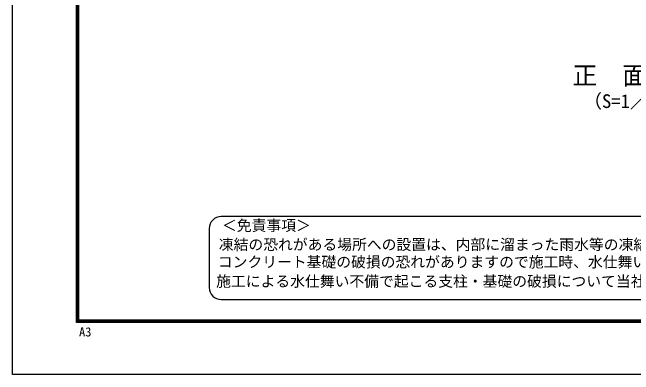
# Model space of a CAD drawing. Units: millimetres, scale not verified. Extents: x -6300 to 6300, y -4455 to 4455.
# Drawn here: x -6300 to -2373, y -4455 to -2163 of the extents above; entities that cross this region are included whole.
import ezdxf
from ezdxf.enums import TextEntityAlignment as Align

# ---------------------------------------------------------------- set-up
doc = ezdxf.new("R2010")
doc.units = ezdxf.units.MM
doc.header["$LTSCALE"] = 20
doc.layers.add('0-0_D-TTL-TXT', color=7, linetype='Continuous', lineweight=25)
doc.layers.add('0-C_D-TTL', color=7, linetype='Continuous', lineweight=25)
doc.styles.add('ＭＳ ゴシック', font='')
doc.styles.get('ＭＳ ゴシック').set_extended_font_data('MS Gothic')

msp = doc.modelspace()

# ---------------------------------------------------------------- linework, layer by layer
at = {"layer": '0-0_D-TTL-TXT', "color": 2}
for p, q in [((-1312.12, -3454.47), (-4980.44, -3454.47)), ((-5055.44, -3529.47), (-5055.44, -3904.47)), ((-4980.44, -3979.47), (-1312.12, -3979.47))]:
    msp.add_line(p, q, dxfattribs=at)
for centre, start, end in [((-4980.44, -3529.47), 90, 180), ((-4980.44, -3904.47), 180, 270)]:
    msp.add_arc(centre, 75, start, end, dxfattribs=at)
at = {"layer": '0-C_D-TTL', "color": 2}
msp.add_lwpolyline([(-6300.1, 4455.34), (6299.9, 4455.34), (6299.9, -4454.66), (-6300.1, -4454.66)], close=True, dxfattribs=at)
at = {"layer": '0-C_D-TTL'}
for points in [[(-5895.1, 4125.34), (5894.9, 4125.34), (5894.9, -4124.66), (-5895.1, -4124.66)], [(-5891.35, 4121.59), (5891.15, 4121.59), (5891.15, -4120.91), (-5891.35, -4120.91)], [(-5887.6, 4117.84), (5887.4, 4117.84), (5887.4, -4117.16), (-5887.6, -4117.16)], [(-5883.85, 4114.09), (5883.65, 4114.09), (5883.65, -4113.41), (-5883.85, -4113.41)], [(-5880.1, 4110.34), (5879.9, 4110.34), (5879.9, -4109.66), (-5880.1, -4109.66)]]:
    msp.add_lwpolyline(points, close=True, dxfattribs=at)

# ---------------------------------------------------------------- texts
at = {"layer": '0-0_D-TTL-TXT', "style": 'ＭＳ ゴシック'}
for s, height, p in [('正\u3000面\u3000図', 115.4, (-2759.01, -2653.56)), ('（S=1／30）', 86.66, (-2690.78, -2793.36)), ('＜免責事項＞ \u3000\u3000', 68.62, (-4974.89, -3565.74)), ('凍結の恐れがある場所への設置は、内部に溜まった雨水等の凍結融解により支柱の破損や', 68.62, (-4995.17, -3686.49)), ('コンクリート基礎の破損の恐れがありますので施工時、水仕舞いを行ってください。', 68.62, (-5001.34, -3796.62)), ('施工による水仕舞い不備で起こる支柱・基礎の破損について当社は責任を負いかねます。 ', 68.62, (-5011.82, -3918.86)), ('A3', 57.77, (-5879.05, -4230.58))]:
    msp.add_text(s, height=height, dxfattribs=at).set_placement(p, align=Align.BOTTOM_LEFT)

doc.saveas('drawing.dxf')
